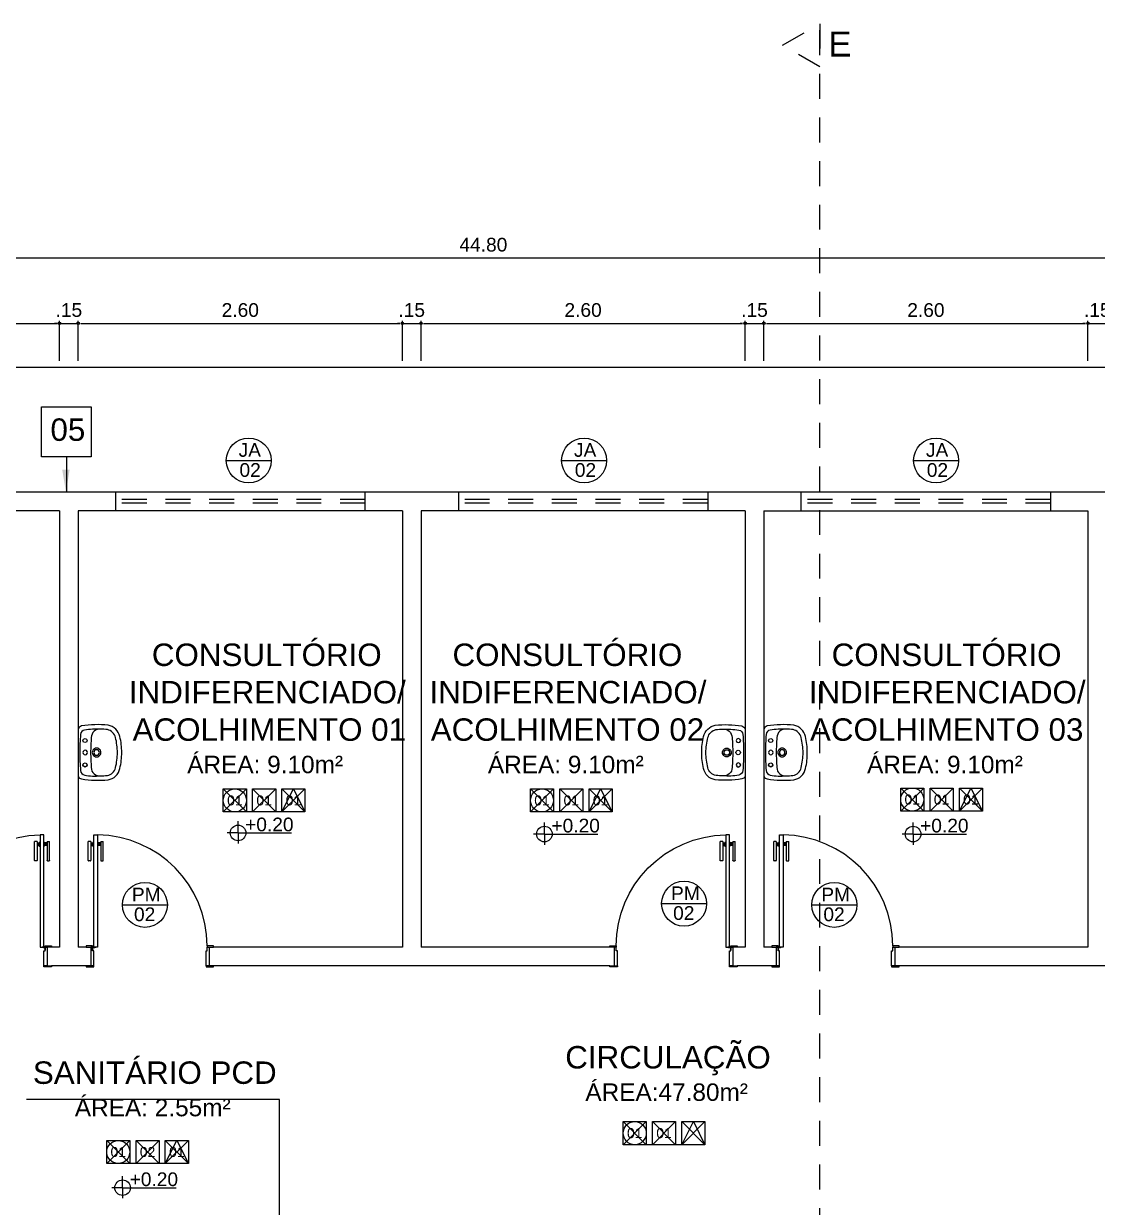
# Model space of a CAD drawing. Header units: millimetres. Extents: x 2125 to 3408, y 1171 to 1686.
# Drawn here: x 2434.1 to 2442.71, y 1529.29 to 1538.79 of the extents above; entities that cross this region are included whole.
import ezdxf
from ezdxf.enums import TextEntityAlignment as Align

# ---------------------------------------------------------------- set-up
doc = ezdxf.new("R2010")
doc.units = ezdxf.units.MM
doc.linetypes.add('CONTORNO_QUADRO_T', pattern=[0.35, 0.2, -0.15])
for name, color, linetype in [('at_Entity', 7, 'Continuous'), ('CALÇADA', 252, 'Continuous'), ('cotas', 7, 'Continuous'), ('ESQUADRIA', 3, 'Continuous'), ('ESQUADRIAS', 7, 'Continuous'), ('JANELA2', 1, 'Continuous'), ('LAYOUT', 7, 'Continuous'), ('Layout_Equipamentos', 7, 'Continuous'), ('linha de corte', 1, 'Continuous'), ('PAREDE', 4, 'Continuous'), ('TEXTO01', 7, 'Continuous'), ('TEXTO02', 3, 'Continuous'), ('TEXTO03', 2, 'Continuous'), ('TEXTO_ESP_FORRO', 62, 'Continuous'), ('TEXTO_ESP_PAREDES', 10, 'Continuous'), ('TEXTO_ESP_PISO', 150, 'Continuous')]:
    doc.layers.add(name, color=color, linetype=linetype)
doc.styles.add('ARIAL', font='sanss___.ttf')
doc.styles.add('ROMANS', font='arial.ttf')
doc.styles.get("Standard").update_dxf_attribs({"font": 'arial.ttf'})
doc.styles.add('TEXTO1', font='swissko.ttf', dxfattribs={"width": 0.6, "height": 0.1})
doc.dimstyles.new('ESCALA75', dxfattribs={"dimtxt": 0.11, "dimasz": 0.02, "dimexe": 0.02, "dimexo": 0.04, "dimgap": 0.05, "dimtad": 1, "dimzin": 4, "dimdsep": 46, "dimtxsty": 'ROMANS', "dimblk1": 'PPC', "dimblk2": 'PPC', "dimsah": 1, "dimcen": 0.02, "dimclrd": 7, "dimclre": 7, "dimclrt": 3, "dimazin": 1, "dimtfac": 1, "dimtix": 1, "dimtmove": 0, "dimatfit": 3, "dimldrblk": 'PPC', "dimfxl": 0, "dimtolj": 1, "dimtzin": 12, "dimarcsym": 0})

# ---------------------------------------------------------------- blocks, each defined once
blk = doc.blocks.new('P90_02')
at = {"layer": 'ESQUADRIAS', "color": 2}
for p, q in [((0.025, 0.075), (0.025, 0.975)), ((0.025, 0.975), (0.055, 0.975)), ((0.055, 0.975), (0.055, 0.075)), ((0.055, 0.075), (0.025, 0.075))]:
    blk.add_line(p, q, dxfattribs=at)
at = {"layer": 'ESQUADRIAS', "color": 3, "linetype": 'Continuous'}
for p, q in [((-0.02, 0.7698), (-0.02, 0.9215)), ((0, 0.9215), (0, 0.7698)), ((0.023, 0.88), (0.023, 0.92)), ((0.057, 0.88), (0.057, 0.92)), ((0.08, 0.9215), (0.08, 0.7698)), ((0.1, 0.7698), (0.1, 0.9215)), ((-0.0035, 0.7668), (-0.0175, 0.7668)), ((0.0835, 0.7668), (0.0975, 0.7668))]:
    blk.add_line(p, q, dxfattribs=at)
at = {"layer": 'ESQUADRIAS', "color": 3}
for p, q in [((0, 0.9215), (-0.02, 0.9215)), ((0, 0.91), (0.023, 0.91)), ((0, 0.9), (0.023, 0.9)), ((0, 0.89), (0.023, 0.89)), ((0.023, 0.92), (0.025, 0.92)), ((0.023, 0.88), (0.025, 0.88)), ((0.057, 0.92), (0.055, 0.92)), ((0.057, 0.88), (0.055, 0.88)), ((0.08, 0.91), (0.057, 0.91)), ((0.08, 0.9), (0.057, 0.9)), ((0.08, 0.89), (0.057, 0.89)), ((0.08, 0.9215), (0.1, 0.9215))]:
    blk.add_line(p, q, dxfattribs=at)
at = {"layer": 'ESQUADRIAS'}
for p, q in [((0.0165, 0.0585), (0.0165, 0.0615)), ((0.0315, 0.0735), (0.0285, 0.0735))]:
    blk.add_line(p, q, dxfattribs=at)
at = {"layer": 'ESQUADRIAS', "color": 3}
for points in [[(0.015, 0.085), (-0.035, 0.085), (-0.035, 0.075), (0.015, 0.075)], [(0.985, 0.085), (0.935, 0.085), (0.935, 0.075), (0.985, 0.075)], [(0.025, -0.075), (0, -0.075), (-0.035, -0.075), (-0.035, -0.085), (0.025, -0.085)], [(0.985, -0.075), (0.925, -0.075), (0.925, -0.085), (0.985, -0.085)]]:
    blk.add_lwpolyline(points, close=True, dxfattribs=at)
at = {"layer": 'ESQUADRIAS', "color": 2}
for points in [[(0.025, 0.045), (0.015, 0.045), (0.015, 0.075), (0, 0.075), (0, -0.075), (0.025, -0.075)], [(0.925, 0.045), (0.935, 0.045), (0.935, 0.075), (0.95, 0.075), (0.95, -0.075), (0.925, -0.075)]]:
    blk.add_lwpolyline(points, close=True, dxfattribs=at)
at = {"layer": 'ESQUADRIAS', "color": 1}
for points in [[(0.016, 0.0705, -0.236068), (0.015, 0.0725), (0.015, 0.07), (0.015, 0.05), (0.016, 0.05)], [(0.0195, 0.074, 0.236068), (0.0175, 0.075), (0.02, 0.075), (0.04, 0.075), (0.04, 0.074)]]:
    blk.add_lwpolyline(points, format="xyb", close=True, dxfattribs=at)
at = {"layer": 'ESQUADRIAS'}
for points in [[(0.0173, 0.0625), (0.0165, 0.0615), (0.016, 0.0615)], [(0.0173, 0.0575), (0.0165, 0.0585), (0.016, 0.0585)], [(0.0173, 0.0596), (0.0175, 0.0596), (0.0175, 0.0575), (0.0173, 0.0575), (0.0173, 0.0625), (0.0175, 0.0625), (0.0175, 0.0604), (0.0173, 0.0604)], [(0.0275, 0.0727), (0.0285, 0.0735), (0.0285, 0.074)], [(0.0304, 0.0727), (0.0304, 0.0725), (0.0325, 0.0725), (0.0325, 0.0727), (0.0275, 0.0727), (0.0275, 0.0725), (0.0296, 0.0725), (0.0296, 0.0727)], [(0.0325, 0.0727), (0.0315, 0.0735), (0.0315, 0.074)]]:
    blk.add_lwpolyline(points, dxfattribs=at)
at = {"layer": 'ESQUADRIAS', "color": 1}
blk.add_circle((0.0175, 0.0725), 0.0025, dxfattribs=at)
at = {"layer": 'ESQUADRIAS'}
blk.add_arc((0.0429, 0.083), 0.8921, 0.12949, 89.22311, dxfattribs=at)
at = {"layer": 'ESQUADRIAS', "color": 3, "linetype": 'Continuous'}
for centre, start, end in [((-0.017, 0.7698), 180, 260.53768), ((-0.003, 0.7698), 260.53768, 360), ((0.083, 0.7698), 180, 279.46232), ((0.097, 0.7698), 279.46232, 0)]:
    blk.add_arc(centre, 0.003, start, end, dxfattribs=at)
blk = doc.blocks.new('PPC')
at = {"color": 2}
blk.add_circle((0, 0), 0.5, dxfattribs=at)
blk = doc.blocks.new('*D37')
at = {"layer": 'cotas', "color": 7, "lineweight": -2, "transparency": 16777216}
for p, q in [((2426.9337, 1536.085), (2426.9337, 1536.405)), ((2426.9537, 1536.385), (2434.3637, 1536.385)), ((2434.3837, 1536.085), (2434.3837, 1536.405))]:
    blk.add_line(p, q, dxfattribs=at)
at = {"layer": 'DEFPOINTS', "color": 0, "transparency": 16777216}
for p in [(2434.3837, 1536.385), (2426.9337, 1535.9848), (2434.3837, 1535.9848)]:
    blk.add_point(p, dxfattribs=at)
at = {"layer": 'cotas', "color": 7, "lineweight": -2, "transparency": 16777216, "xscale": 0.02, "yscale": 0.02, "zscale": 0.02, "rotation": 180}
blk.add_blockref('PPC', (2426.9337, 1536.385), dxfattribs=at)
at = {"layer": 'cotas', "color": 7, "lineweight": -2, "transparency": 16777216, "xscale": 0.02, "yscale": 0.02, "zscale": 0.02}
blk.add_blockref('PPC', (2434.3837, 1536.385), dxfattribs=at)
at = {"layer": 'cotas', "color": 3, "transparency": 16777216, "insert": (2430.6587, 1536.491), "char_height": 0.11, "attachment_point": 5, "style": 'ROMANS'}
blk.add_mtext('\\A1;7.45', dxfattribs=at)
blk = doc.blocks.new('*D38')
at = {"layer": 'cotas', "color": 7, "lineweight": -2, "transparency": 16777216}
for p, q in [((2434.3637, 1536.385), (2434.3437, 1536.385)), ((2434.3837, 1536.085), (2434.3837, 1536.405)), ((2434.3837, 1536.385), (2434.5337, 1536.385)), ((2434.5337, 1536.085), (2434.5337, 1536.405)), ((2434.5537, 1536.385), (2434.5737, 1536.385))]:
    blk.add_line(p, q, dxfattribs=at)
at = {"layer": 'DEFPOINTS', "color": 0, "transparency": 16777216}
for p in [(2434.5337, 1536.385), (2434.3837, 1535.9848), (2434.5337, 1535.9848)]:
    blk.add_point(p, dxfattribs=at)
at = {"layer": 'cotas', "color": 7, "lineweight": -2, "transparency": 16777216, "xscale": 0.02, "yscale": 0.02, "zscale": 0.02}
blk.add_blockref('PPC', (2434.3837, 1536.385), dxfattribs=at)
at = {"layer": 'cotas', "color": 7, "lineweight": -2, "transparency": 16777216, "xscale": 0.02, "yscale": 0.02, "zscale": 0.02, "rotation": 180}
blk.add_blockref('PPC', (2434.5337, 1536.385), dxfattribs=at)
at = {"layer": 'cotas', "color": 3, "transparency": 16777216, "insert": (2434.4587, 1536.4912), "char_height": 0.11, "attachment_point": 5, "style": 'ROMANS'}
blk.add_mtext('\\A1;.15', dxfattribs=at)
blk = doc.blocks.new('*D39')
at = {"layer": 'cotas', "color": 7, "lineweight": -2, "transparency": 16777216}
for p, q in [((2434.5337, 1536.085), (2434.5337, 1536.405)), ((2434.5537, 1536.385), (2437.1137, 1536.385)), ((2437.1337, 1536.085), (2437.1337, 1536.405))]:
    blk.add_line(p, q, dxfattribs=at)
at = {"layer": 'DEFPOINTS', "color": 0, "transparency": 16777216}
for p in [(2437.1337, 1536.385), (2434.5337, 1535.9848), (2437.1337, 1535.9848)]:
    blk.add_point(p, dxfattribs=at)
at = {"layer": 'cotas', "color": 7, "lineweight": -2, "transparency": 16777216, "xscale": 0.02, "yscale": 0.02, "zscale": 0.02, "rotation": 180}
blk.add_blockref('PPC', (2434.5337, 1536.385), dxfattribs=at)
at = {"layer": 'cotas', "color": 7, "lineweight": -2, "transparency": 16777216, "xscale": 0.02, "yscale": 0.02, "zscale": 0.02}
blk.add_blockref('PPC', (2437.1337, 1536.385), dxfattribs=at)
at = {"layer": 'cotas', "color": 3, "transparency": 16777216, "insert": (2435.8337, 1536.4912), "char_height": 0.11, "attachment_point": 5, "style": 'ROMANS'}
blk.add_mtext('\\A1;2.60', dxfattribs=at)
blk = doc.blocks.new('*D40')
at = {"layer": 'cotas', "color": 7, "lineweight": -2, "transparency": 16777216}
for p, q in [((2437.1137, 1536.385), (2437.0937, 1536.385)), ((2437.1337, 1536.085), (2437.1337, 1536.405)), ((2437.1337, 1536.385), (2437.2837, 1536.385)), ((2437.2837, 1536.085), (2437.2837, 1536.405)), ((2437.3037, 1536.385), (2437.3237, 1536.385))]:
    blk.add_line(p, q, dxfattribs=at)
at = {"layer": 'DEFPOINTS', "color": 0, "transparency": 16777216}
for p in [(2437.2837, 1536.385), (2437.1337, 1535.9848), (2437.2837, 1535.9848)]:
    blk.add_point(p, dxfattribs=at)
at = {"layer": 'cotas', "color": 7, "lineweight": -2, "transparency": 16777216, "xscale": 0.02, "yscale": 0.02, "zscale": 0.02}
blk.add_blockref('PPC', (2437.1337, 1536.385), dxfattribs=at)
at = {"layer": 'cotas', "color": 7, "lineweight": -2, "transparency": 16777216, "xscale": 0.02, "yscale": 0.02, "zscale": 0.02, "rotation": 180}
blk.add_blockref('PPC', (2437.2837, 1536.385), dxfattribs=at)
at = {"layer": 'cotas', "color": 3, "transparency": 16777216, "insert": (2437.2087, 1536.4912), "char_height": 0.11, "attachment_point": 5, "style": 'ROMANS'}
blk.add_mtext('\\A1;.15', dxfattribs=at)
blk = doc.blocks.new('*D41')
at = {"layer": 'cotas', "color": 7, "lineweight": -2, "transparency": 16777216}
for p, q in [((2437.2837, 1536.085), (2437.2837, 1536.405)), ((2437.3037, 1536.385), (2439.8637, 1536.385)), ((2439.8837, 1536.085), (2439.8837, 1536.405))]:
    blk.add_line(p, q, dxfattribs=at)
at = {"layer": 'DEFPOINTS', "color": 0, "transparency": 16777216}
for p in [(2439.8837, 1536.385), (2437.2837, 1535.9848), (2439.8837, 1535.9848)]:
    blk.add_point(p, dxfattribs=at)
at = {"layer": 'cotas', "color": 7, "lineweight": -2, "transparency": 16777216, "xscale": 0.02, "yscale": 0.02, "zscale": 0.02, "rotation": 180}
blk.add_blockref('PPC', (2437.2837, 1536.385), dxfattribs=at)
at = {"layer": 'cotas', "color": 7, "lineweight": -2, "transparency": 16777216, "xscale": 0.02, "yscale": 0.02, "zscale": 0.02}
blk.add_blockref('PPC', (2439.8837, 1536.385), dxfattribs=at)
at = {"layer": 'cotas', "color": 3, "transparency": 16777216, "insert": (2438.5837, 1536.4912), "char_height": 0.11, "attachment_point": 5, "style": 'ROMANS'}
blk.add_mtext('\\A1;2.60', dxfattribs=at)
blk = doc.blocks.new('*D42')
at = {"layer": 'cotas', "color": 7, "lineweight": -2, "transparency": 16777216}
for p, q in [((2439.8637, 1536.385), (2439.8437, 1536.385)), ((2439.8837, 1536.085), (2439.8837, 1536.405)), ((2439.8837, 1536.385), (2440.0337, 1536.385)), ((2440.0337, 1536.085), (2440.0337, 1536.405)), ((2440.0537, 1536.385), (2440.0737, 1536.385))]:
    blk.add_line(p, q, dxfattribs=at)
at = {"layer": 'DEFPOINTS', "color": 0, "transparency": 16777216}
for p in [(2440.0337, 1536.385), (2439.8837, 1535.9848), (2440.0337, 1535.9848)]:
    blk.add_point(p, dxfattribs=at)
at = {"layer": 'cotas', "color": 7, "lineweight": -2, "transparency": 16777216, "xscale": 0.02, "yscale": 0.02, "zscale": 0.02}
blk.add_blockref('PPC', (2439.8837, 1536.385), dxfattribs=at)
at = {"layer": 'cotas', "color": 7, "lineweight": -2, "transparency": 16777216, "xscale": 0.02, "yscale": 0.02, "zscale": 0.02, "rotation": 180}
blk.add_blockref('PPC', (2440.0337, 1536.385), dxfattribs=at)
at = {"layer": 'cotas', "color": 3, "transparency": 16777216, "insert": (2439.9587, 1536.4912), "char_height": 0.11, "attachment_point": 5, "style": 'ROMANS'}
blk.add_mtext('\\A1;.15', dxfattribs=at)
blk = doc.blocks.new('*D43')
at = {"layer": 'cotas', "color": 7, "lineweight": -2, "transparency": 16777216}
for p, q in [((2440.0337, 1536.085), (2440.0337, 1536.405)), ((2440.0537, 1536.385), (2442.6137, 1536.385)), ((2442.6337, 1536.085), (2442.6337, 1536.405))]:
    blk.add_line(p, q, dxfattribs=at)
at = {"layer": 'DEFPOINTS', "color": 0, "transparency": 16777216}
for p in [(2442.6337, 1536.385), (2440.0337, 1535.9848), (2442.6337, 1535.9848)]:
    blk.add_point(p, dxfattribs=at)
at = {"layer": 'cotas', "color": 7, "lineweight": -2, "transparency": 16777216, "xscale": 0.02, "yscale": 0.02, "zscale": 0.02, "rotation": 180}
blk.add_blockref('PPC', (2440.0337, 1536.385), dxfattribs=at)
at = {"layer": 'cotas', "color": 7, "lineweight": -2, "transparency": 16777216, "xscale": 0.02, "yscale": 0.02, "zscale": 0.02}
blk.add_blockref('PPC', (2442.6337, 1536.385), dxfattribs=at)
at = {"layer": 'cotas', "color": 3, "transparency": 16777216, "insert": (2441.3337, 1536.4912), "char_height": 0.11, "attachment_point": 5, "style": 'ROMANS'}
blk.add_mtext('\\A1;2.60', dxfattribs=at)
blk = doc.blocks.new('*D44')
at = {"layer": 'cotas', "color": 7, "lineweight": -2, "transparency": 16777216}
for p, q in [((2442.6137, 1536.385), (2442.5937, 1536.385)), ((2442.6337, 1536.085), (2442.6337, 1536.405)), ((2442.6337, 1536.385), (2442.7837, 1536.385)), ((2442.7837, 1536.085), (2442.7837, 1536.405)), ((2442.8037, 1536.385), (2442.8237, 1536.385))]:
    blk.add_line(p, q, dxfattribs=at)
at = {"layer": 'DEFPOINTS', "color": 0, "transparency": 16777216}
for p in [(2442.7837, 1536.385), (2442.6337, 1535.9848), (2442.7837, 1535.9848)]:
    blk.add_point(p, dxfattribs=at)
at = {"layer": 'cotas', "color": 7, "lineweight": -2, "transparency": 16777216, "xscale": 0.02, "yscale": 0.02, "zscale": 0.02}
blk.add_blockref('PPC', (2442.6337, 1536.385), dxfattribs=at)
at = {"layer": 'cotas', "color": 7, "lineweight": -2, "transparency": 16777216, "xscale": 0.02, "yscale": 0.02, "zscale": 0.02, "rotation": 180}
blk.add_blockref('PPC', (2442.7837, 1536.385), dxfattribs=at)
at = {"layer": 'cotas', "color": 3, "transparency": 16777216, "insert": (2442.7087, 1536.4912), "char_height": 0.11, "attachment_point": 5, "style": 'ROMANS'}
blk.add_mtext('\\A1;.15', dxfattribs=at)
blk = doc.blocks.new('new block12')
at = {"layer": 'at_Entity', "color": 0}
for p, q in [((-0.1904, 0), (0, 0)), ((-0.1143, 0.055), (-0.1079, 0.0656)), ((-0.1079, 0.0423), (-0.1143, 0.055)), ((-0.1079, 0.0656), (-0.0973, 0.0719)), ((-0.0973, 0.036), (-0.1079, 0.0423)), ((-0.0973, 0.0719), (-0.0846, 0.0656)), ((-0.0846, 0.0423), (-0.0973, 0.036)), ((-0.0846, 0.0656), (-0.0804, 0.055)), ((-0.0804, 0.055), (-0.0846, 0.0423)), ((-0.0635, 0), (0.1248, 0)), ((0, 0), (0.1926, 0)), ((0.0825, 0.055), (0.0868, 0.0656)), ((0.0868, 0.0423), (0.0825, 0.055)), ((0.0868, 0.0656), (0.0995, 0.0719)), ((0.0995, 0.036), (0.0868, 0.0423)), ((0.0995, 0.0719), (0.11, 0.0656)), ((0.11, 0.0423), (0.0995, 0.036)), ((0.11, 0.0656), (0.1164, 0.055)), ((0.1164, 0.055), (0.11, 0.0423))]:
    blk.add_line(p, q, dxfattribs=at)
for centre, radius, start, end in [((-0.1037, 0.2192), 0.1175, 102.51398, 169.94425), ((-0.1021, 0.2163), 0.0847, 102.94607, 167.28087), ((-0.0119, -0.1249), 0.4735, 88.69805, 104.42194), ((0.0138, -0.2613), 0.5766, 91.35244, 103.5038), ((0.0099, -0.1255), 0.4741, 75.63679, 91.34148), ((-0.0133, -0.2572), 0.5725, 76.4579, 88.69664), ((0.1052, 0.222), 0.0784, 8.41938, 78.38368), ((0.1075, 0.2249), 0.1107, 7.71962, 79.59246), ((0.5296, 0.1532), 0.7539, 173.41338, 189.69292), ((0.1228, 0.188), 0.311, 171.32208, 181.82646), ((-0.1329, 0.1882), 0.3189, 357.99462, 8.16964), ((-0.5309, 0.1535), 0.7531, 350.27914, 6.57653), ((0.4249, 0.1494), 0.6136, 177.32306, 189.24154), ((-0.1166, 0.1739), 0.0716, 176.60246, 219.59969), ((-0.1209, 0.1714), 0.0667, 220.34381, 269.44866), ((0.0021, 1.5743), 1.4748, 265.18956, 269.93912), ((-0.0011, 0.1471), 0.0349, 150.00315, 209.99685), ((-0.0011, 0.1471), 0.0349, 90, 149.99293), ((-0.0011, 0.1471), 0.0349, 209.99676, 269.99928), ((-0.0011, 0.1471), 0.0222, 90, 180), ((-0.0011, 0.1471), 0.0222, 180, 270), ((-0.0011, 0.1471), 0.0349, 29.99676, 89.99928), ((-0.0011, 0.1471), 0.0222, 360, 90), ((-0.0011, 0.1471), 0.0222, 270.00968, 360), ((-0.0011, 0.1471), 0.0349, 270, 329.99293), ((-0.001, 1.4521), 1.3526, 270.02076, 275.09507), ((-0.0011, 0.1471), 0.0349, 330.00315, 29.99685), ((0.1226, 0.1679), 0.0631, 266.77318, 320.7547), ((0.1078, 0.1732), 0.0781, 324.65246, 2.83944), ((-0.2623, 0.1317), 0.4504, 349.78202, 5.79718), ((-0.1647, 0.0446), 0.0522, 200.54167, 238.93005), ((-0.1427, 0.0567), 0.0385, 188.75581, 265.61268), ((-0.0074, 1.7284), 1.7156, 265.3753, 270.21026), ((-0.0011, 0.0561), 0.018, 150.01278, 209.98722), ((-0.0011, 0.0561), 0.018, 90, 150.03984), ((-0.0011, 0.0561), 0.018, 210.01908, 270.03665), ((-0.001, 0.0561), 0.018, 30.01908, 90.03665), ((-0.0011, 0.0561), 0.018, 270, 330.03984), ((-0.0011, 1.8918), 1.879, 270, 274.41438), ((-0.0011, 0.0561), 0.018, 330.01278, 29.98722), ((0.1414, 0.0585), 0.0402, 273.11398, 350.39284), ((0.1736, 0.034), 0.0386, 297.86727, 348.56925)]:
    blk.add_arc(centre, radius, start, end, dxfattribs=at)
blk = doc.blocks.new('Esp_Pis_Par_For_Esc100')
at = {"layer": 'DEFPOINTS'}
for p, q in [((0, 0.37), (0.37, 0)), ((0.37, 0.37), (0, 0)), ((0.47, 0.37), (0.84, 0)), ((0.84, 0.37), (0.47, 0)), ((0.94, 0.37), (1.31, 0)), ((1.31, 0.37), (0.94, 0)), ((0.47, 0), (0.37, 0)), ((0.94, 0), (0.84, 0))]:
    blk.add_line(p, q, dxfattribs=at)
for points in [[(0.37, 0.37), (0.37, 0), (0, 0), (0, 0.37)], [(1.31, 0.37), (1.31, 0), (0.94, 0), (0.94, 0.37)]]:
    blk.add_lwpolyline(points, close=True, dxfattribs=at)
at = {"layer": 'TEXTO_ESP_FORRO'}
blk.add_lwpolyline([(0.94, 0), (1.125, 0.37), (1.31, 0)], close=True, dxfattribs=at)
at = {"layer": 'TEXTO_ESP_PAREDES'}
blk.add_lwpolyline([(0.84, 0.37), (0.84, 0), (0.47, 0), (0.47, 0.37)], close=True, dxfattribs=at)
at = {"layer": 'TEXTO_ESP_PISO'}
blk.add_circle((0.185, 0.185), 0.185, dxfattribs=at)
at = {"layer": 'TEXTO_ESP_FORRO', "color": 3, "linetype": 'ByBlock', "style": 'ARIAL', "text_generation_flag": 6}
blk.add_attdef('FOR', text='', height=0.16, rotation=180, dxfattribs=at).set_placement((1.125, 0.185), align=Align.MIDDLE_CENTER)
at = {"layer": 'TEXTO_ESP_PAREDES', "color": 3, "linetype": 'ByBlock', "ltscale": 0.0001, "style": 'ARIAL', "text_generation_flag": 6}
blk.add_attdef('PAR', text='', height=0.16, rotation=180, dxfattribs=at).set_placement((0.655, 0.185), align=Align.MIDDLE_CENTER)
at = {"layer": 'TEXTO_ESP_PISO', "color": 3, "linetype": 'ByBlock', "style": 'ARIAL', "text_generation_flag": 6}
blk.add_attdef('PIS', text='', height=0.16, rotation=180, dxfattribs=at).set_placement((0.185, 0.185), align=Align.MIDDLE_CENTER)
blk = doc.blocks.new('*D265')
at = {"layer": 'cotas', "color": 7, "lineweight": -2, "transparency": 16777216}
for p, q in [((2415.3837, 1536.6093), (2415.3837, 1536.9293)), ((2460.1837, 1536.6093), (2460.1837, 1536.9293)), ((2415.4037, 1536.9093), (2460.1637, 1536.9093))]:
    blk.add_line(p, q, dxfattribs=at)
at = {"layer": 'DEFPOINTS', "color": 0, "transparency": 16777216}
for p in [(2460.1837, 1536.9093), (2415.3837, 1535.031), (2460.1837, 1535.031)]:
    blk.add_point(p, dxfattribs=at)
at = {"layer": 'cotas', "color": 7, "lineweight": -2, "transparency": 16777216, "xscale": 0.02, "yscale": 0.02, "zscale": 0.02, "rotation": 180}
blk.add_blockref('PPC', (2415.3837, 1536.9093), dxfattribs=at)
at = {"layer": 'cotas', "color": 7, "lineweight": -2, "transparency": 16777216, "xscale": 0.02, "yscale": 0.02, "zscale": 0.02}
blk.add_blockref('PPC', (2460.1837, 1536.9093), dxfattribs=at)
at = {"layer": 'cotas', "color": 3, "transparency": 16777216, "insert": (2437.7837, 1537.0154), "char_height": 0.11, "attachment_point": 5, "style": 'ROMANS'}
blk.add_mtext('\\A1;44.80', dxfattribs=at)
blk = doc.blocks.new('new block4')
at = {"layer": 'TEXTO01'}
h = blk.add_hatch(dxfattribs=at)
h.set_pattern_fill('ANGLE', color=256)
h.set_pattern_definition([(0, (-2260.456, -913.906), (0, 6.985), [5.08, -1.905]), (90, (-2260.456, -913.906), (-6.985, 4e-16), [5.08, -1.905])])
h.paths.add_polyline_path([(0, 0), (0, -0.0624, 0.414214), (0.0624, 0)])
h.paths.add_polyline_path([(0, 0), (0, 0.0624, 0.414214), (-0.0624, 0)])
for q in [(-0.0862, 0), (0, 0.093), (0.4292, 0), (0, -0.0852)]:
    blk.add_line((0, 0), q, dxfattribs=at)
blk.add_circle((0, 0), 0.0624, dxfattribs=at)

msp = doc.modelspace()

# ---------------------------------------------------------------- linework, layer by layer
msp.add_line((2434.4383, 1535.3151), (2434.4383, 1535.0332))
msp.add_lwpolyline([(2434.2383, 1535.7151), (2434.6383, 1535.7151), (2434.6383, 1535.3151), (2434.2383, 1535.3151)], close=True)
at = {"layer": 'CALÇADA', "linetype": 'Continuous'}
msp.add_line((2461.1837, 1536.031), (2414.3837, 1536.031), dxfattribs=at)
at = {"layer": 'ESQUADRIA', "linetype": 'CONTORNO_QUADRO_T'}
for p, q in [((2436.8337, 1534.971), (2434.8337, 1534.971)), ((2436.8337, 1534.941), (2434.8337, 1534.941)), ((2439.5837, 1534.971), (2437.5837, 1534.971)), ((2439.5837, 1534.941), (2437.5837, 1534.941)), ((2442.3337, 1534.971), (2440.3337, 1534.971)), ((2442.3337, 1534.941), (2440.3337, 1534.941))]:
    msp.add_line(p, q, dxfattribs=at)
at = {"layer": 'JANELA2', "linetype": 'Continuous'}
for p, q in [((2434.8337, 1535.031), (2434.8337, 1534.881)), ((2436.8337, 1535.031), (2436.8337, 1534.881)), ((2437.5837, 1535.031), (2437.5837, 1534.881)), ((2439.5837, 1535.031), (2439.5837, 1534.881)), ((2442.3337, 1535.031), (2442.3337, 1534.881))]:
    msp.add_line(p, q, dxfattribs=at)
at = {"layer": 'JANELA2'}
msp.add_line((2440.3337, 1534.881), (2440.3337, 1535.031), dxfattribs=at)
at = {"layer": 'LAYOUT'}
msp.add_solid([(2434.4651, 1535.211), (2434.4351, 1535.031), (2434.4051, 1535.211)], dxfattribs=at)
at = {"layer": 'linha de corte', "linetype": 'CONTORNO_QUADRO_T'}
msp.add_line((2440.4837, 1514.3869), (2440.4837, 1538.7893), dxfattribs=at)
msp.add_lwpolyline([(2440.1837, 1538.6161), (2440.4837, 1538.7893), (2440.4837, 1538.4429)], close=True, dxfattribs=at)
at = {"layer": 'PAREDE', "linetype": 'Continuous'}
for p, q in [((2456.8337, 1535.031), (2426.7837, 1535.031)), ((2434.3837, 1534.881), (2426.9337, 1534.881)), ((2434.3837, 1534.881), (2434.3837, 1531.381)), ((2434.3837, 1534.881), (2434.3837, 1531.381)), ((2437.1337, 1534.881), (2434.5337, 1534.881)), ((2434.5337, 1534.881), (2434.5337, 1531.381)), ((2437.1337, 1534.881), (2437.1337, 1531.381)), ((2439.8837, 1534.881), (2437.2837, 1534.881)), ((2437.2837, 1534.881), (2437.2837, 1531.381)), ((2439.8837, 1534.881), (2439.8837, 1531.381)), ((2440.0337, 1534.881), (2440.0337, 1531.381)), ((2440.0337, 1534.881), (2442.6337, 1534.881)), ((2442.6337, 1534.881), (2442.6337, 1531.381)), ((2434.3837, 1531.381), (2434.3187, 1531.381)), ((2434.5987, 1531.381), (2434.5337, 1531.381)), ((2437.1337, 1531.381), (2435.6187, 1531.381)), ((2438.7987, 1531.381), (2437.2837, 1531.381)), ((2439.8837, 1531.381), (2439.8187, 1531.381)), ((2440.0987, 1531.381), (2440.0337, 1531.381)), ((2442.6337, 1531.381), (2441.1187, 1531.381)), ((2434.5987, 1531.231), (2434.3187, 1531.231)), ((2434.6587, 1531.231), (2434.6337, 1531.231)), ((2438.7987, 1531.231), (2435.6187, 1531.231)), ((2440.0987, 1531.231), (2439.8187, 1531.231)), ((2444.2987, 1531.231), (2441.1187, 1531.231))]:
    msp.add_line(p, q, dxfattribs=at)
at = {"layer": 'TEXTO01'}
for p, q in [((2435.7211, 1535.2846), (2436.0819, 1535.2846)), ((2438.4113, 1535.2846), (2438.7721, 1535.2846)), ((2441.2348, 1535.2846), (2441.5956, 1535.2846)), ((2434.8883, 1531.7192), (2435.249, 1531.7192)), ((2439.2132, 1531.7293), (2439.574, 1531.7293)), ((2440.4186, 1531.7192), (2440.7794, 1531.7192)), ((2436.1476, 1530.1584), (2434.1182, 1530.1584)), ((2436.1476, 1528.9107), (2436.1476, 1530.1584))]:
    msp.add_line(p, q, dxfattribs=at)
for centre in [(2435.9015, 1535.2846), (2438.5917, 1535.2846), (2441.4152, 1535.2846), (2435.0687, 1531.7192), (2439.3936, 1531.7293), (2440.599, 1531.7192)]:
    msp.add_circle(centre, 0.1804, dxfattribs=at)

# ---------------------------------------------------------------- block references
at = {"layer": 'ESQUADRIAS', "xscale": -1}
for p in [(2434.2837, 1531.306), (2439.7837, 1531.306)]:
    msp.add_blockref('P90_02', p, dxfattribs=at)
at = {"layer": 'ESQUADRIAS'}
for p in [(2434.6337, 1531.306), (2440.1337, 1531.306)]:
    msp.add_blockref('P90_02', p, dxfattribs=at)
at = {"layer": 'Layout_Equipamentos', "rotation": 270}
for p in [(2434.5337, 1532.941), (2440.0337, 1532.941)]:
    msp.add_blockref('new block12', p, dxfattribs=at)
at = {"layer": 'Layout_Equipamentos', "xscale": -1, "rotation": 90}
msp.add_blockref('new block12', (2439.8837, 1532.941), dxfattribs=at)
at = {"layer": 'TEXTO01'}
for p in [(2435.8159, 1532.2968), (2438.2733, 1532.2876), (2441.2306, 1532.2876), (2434.8894, 1529.4502)]:
    msp.add_blockref('new block4', p, dxfattribs=at)
at = {"layer": 'TEXTO02', "xscale": 0.5, "yscale": 0.5, "zscale": 0.5}
for p, values in [((2435.6977, 1532.465), {'PIS': '01', 'PAR': '01', 'FOR': '01'}), ((2438.1617, 1532.465), {'PIS': '01', 'PAR': '01', 'FOR': '01'}), ((2441.1318, 1532.472), {'PIS': '01', 'PAR': '01', 'FOR': '01'}), ((2434.7624, 1529.6443), {'PIS': '01', 'PAR': '02', 'FOR': '01'})]:
    msp.add_blockref('Esp_Pis_Par_For_Esc100', p, dxfattribs=at).add_auto_attribs(values)
at = {"layer": 'TEXTO02'}
ref = msp.add_blockref('Esp_Pis_Par_For_Esc100', (2438.9055, 1529.7955), dxfattribs=dict(at, xscale=0.5, yscale=0.5, zscale=0.5))
ref.add_attrib('PIS', '01', dxfattribs={"layer": 'TEXTO_ESP_PISO', "color": 3, "linetype": 'ByBlock', "height": 0.08, "rotation": 180, "style": 'ARIAL', "text_generation_flag": 6}).set_placement((2438.998, 1529.888), align=Align.MIDDLE_CENTER)
ref.add_attrib('PAR', '01', dxfattribs={"layer": 'TEXTO_ESP_PAREDES', "color": 3, "linetype": 'ByBlock', "ltscale": 0.0001, "height": 0.08, "rotation": 180, "style": 'ARIAL', "text_generation_flag": 6}).set_placement((2439.233, 1529.888), align=Align.MIDDLE_CENTER)

# ---------------------------------------------------------------- texts
at = {"layer": 'cotas', "ltscale": 0.0001, "char_height": 0.11, "width": 0.503613, "attachment_point": 1, "style": 'TEXTO1'}
for insert in [(2435.804, 1532.4196), (2438.2614, 1532.4104), (2441.2187, 1532.4104), (2434.8775, 1529.573)]:
    msp.add_mtext('\\pi0.06832;{\\fSansSerif|b0|i0|c2|p2;\\W1;+0.20}', dxfattribs=dict(at, insert=insert))
at = {"layer": 'linha de corte', "ltscale": 0.0001, "insert": (2440.5513, 1538.7255), "char_height": 0.12, "width": 0.619452, "attachment_point": 1, "style": 'TEXTO1'}
msp.add_mtext('{\\fSansSerif|b0|i0|c2|p2;\\H1.6667x;\\W1;E}', dxfattribs=at)
at = {"layer": 'TEXTO01', "ltscale": 0.0001, "attachment_point": 1, "style": 'TEXTO1'}
for s, insert, char_height, width in [('{\\fSansSerif|b0|i0|c2|p2;\\W1;JA}', (2435.8204, 1535.4241), 0.11, 0.330365), ('{\\fSansSerif|b0|i0|c2|p2;\\W1;JA}', (2438.5106, 1535.4241), 0.11, 0.330365), ('{\\fSansSerif|b0|i0|c2|p2;\\W1;JA}', (2441.3341, 1535.4241), 0.11, 0.330365), ('{\\fSansSerif|b0|i0|c2|p2;\\W1;02}', (2435.8271, 1535.2635), 0.11, 0.330365), ('{\\fSansSerif|b0|i0|c2|p2;\\W1;02}', (2438.5173, 1535.2635), 0.11, 0.330365), ('{\\fSansSerif|b0|i0|c2|p2;\\W1;02}', (2441.3408, 1535.2635), 0.11, 0.330365), ('{\\fSansSerif|b0|i0|c2|p2;\\W1;PM}', (2434.9639, 1531.8571), 0.11, 0.330365), ('{\\fSansSerif|b0|i0|c2|p2;\\W1;PM}', (2439.2889, 1531.8672), 0.11, 0.330365), ('{\\fSansSerif|b0|i0|c2|p2;\\W1;PM}', (2440.4943, 1531.8571), 0.11, 0.330365), ('{\\fSansSerif|b0|i0|c2|p2;\\W1;02}', (2434.981, 1531.6987), 0.11, 0.330365), ('{\\fSansSerif|b0|i0|c2|p2;\\W1;02}', (2439.3059, 1531.7088), 0.11, 0.330365), ('{\\fSansSerif|b0|i0|c2|p2;\\W1;02}', (2440.5113, 1531.6987), 0.11, 0.330365), ('\\pi-0.0659;{\\fSansSerif|b0|i0|c2|p2;\\H1.5x;\\W1;\\C2;CIRCULAÇÃO\\P\\pi0.095437;\\H0.77777x;\\C3;ÁREA:47.80m²}', (2438.5063, 1530.5869), 0.12, 1.466226), ('\\pi0.84875;{\\fSansSerif|b0|i0|c2|p2;\\H1.5x;\\W1;\\C2;SANITÁRIO PCD\\P\\pi1.1854;\\H0.77777x;\\C3;ÁREA: 2.55m²}', (2433.3211, 1530.4633), 0.12, 3.592802)]:
    msp.add_mtext(s, dxfattribs=dict(at, insert=insert, char_height=char_height, width=width))
at = {"layer": 'TEXTO02', "ltscale": 0.0001, "insert": (2434.3108, 1535.6222), "char_height": 0.18, "attachment_point": 1}
msp.add_mtext('05', dxfattribs=at)
at = {"layer": 'TEXTO03', "ltscale": 0.0001, "char_height": 0.12, "width": 3.592802, "attachment_point": 1, "style": 'TEXTO1'}
for s, insert in [('\\pi0.90134;{\\fSansSerif|b0|i0|c2|p2;\\H1.5x;\\W1;\\C2;CONSULTÓRIO\\P\\pi0.71727;INDIFERENCIADO/\\P\\pi0.74714;ACOLHIMENTO 01\\P\\pi1.1854;\\H0.77777x;\\C3;ÁREA: 9.10m²}', (2434.2227, 1533.816)), ('\\pi0.90134;{\\fSansSerif|b0|i0|c2|p2;\\H1.5x;\\W1;\\C2;CONSULTÓRIO\\P\\pi0.71727;INDIFERENCIADO/\\P\\pi0.72702;ACOLHIMENTO 02\\P\\pi1.1854;\\H0.77777x;\\C3;ÁREA: 9.10m²}', (2436.6346, 1533.816)), ('\\pi0.90134;{\\fSansSerif|b0|i0|c2|p2;\\H1.5x;\\W1;\\C2;CONSULTÓRIO\\P\\pi0.71727;INDIFERENCIADO/\\P\\pi0.72739;ACOLHIMENTO 03\\P\\pi1.1854;\\H0.77777x;\\C3;ÁREA: 9.10m²}', (2439.6763, 1533.816))]:
    msp.add_mtext(s, dxfattribs=dict(at, insert=insert))

# ---------------------------------------------------------------- dimensions: what is measured, and where the dimension line sits
at = {"layer": 'cotas'}
dim = msp.add_linear_dim(base=(2460.1837, 1536.9093), p1=(2415.3837, 1535.031), p2=(2460.1837, 1535.031), dimstyle='ESCALA75', dxfattribs=at)
dim.commit()
dim.dimension.update_dxf_attribs({"geometry": '*D265', "text_midpoint": (2437.7837, 1537.0154)})
for base, p1, p2, picture, middle in [((2434.3837, 1536.385), (2426.9337, 1535.9848), (2434.3837, 1535.9848), '*D37', (2430.6587, 1536.491)), ((2434.5337, 1536.385), (2434.3837, 1535.9848), (2434.5337, 1535.9848), '*D38', (2434.4587, 1536.4912)), ((2437.1337, 1536.385), (2434.5337, 1535.9848), (2437.1337, 1535.9848), '*D39', (2435.8337, 1536.4912)), ((2437.2837, 1536.385), (2437.1337, 1535.9848), (2437.2837, 1535.9848), '*D40', (2437.2087, 1536.4912)), ((2439.8837, 1536.385), (2437.2837, 1535.9848), (2439.8837, 1535.9848), '*D41', (2438.5837, 1536.4912)), ((2440.0337, 1536.385), (2439.8837, 1535.9848), (2440.0337, 1535.9848), '*D42', (2439.9587, 1536.4912)), ((2442.6337, 1536.385), (2440.0337, 1535.9848), (2442.6337, 1535.9848), '*D43', (2441.3337, 1536.4912)), ((2442.7837, 1536.385), (2442.6337, 1535.9848), (2442.7837, 1535.9848), '*D44', (2442.7087, 1536.4912))]:
    dim = msp.add_linear_dim(base=base, p1=p1, p2=p2, dimstyle='ESCALA75', override={"dimtmove": 1}, dxfattribs=at)
    dim.commit()
    dim.dimension.update_dxf_attribs({"geometry": picture, "text_midpoint": middle})

doc.saveas('drawing.dxf')
